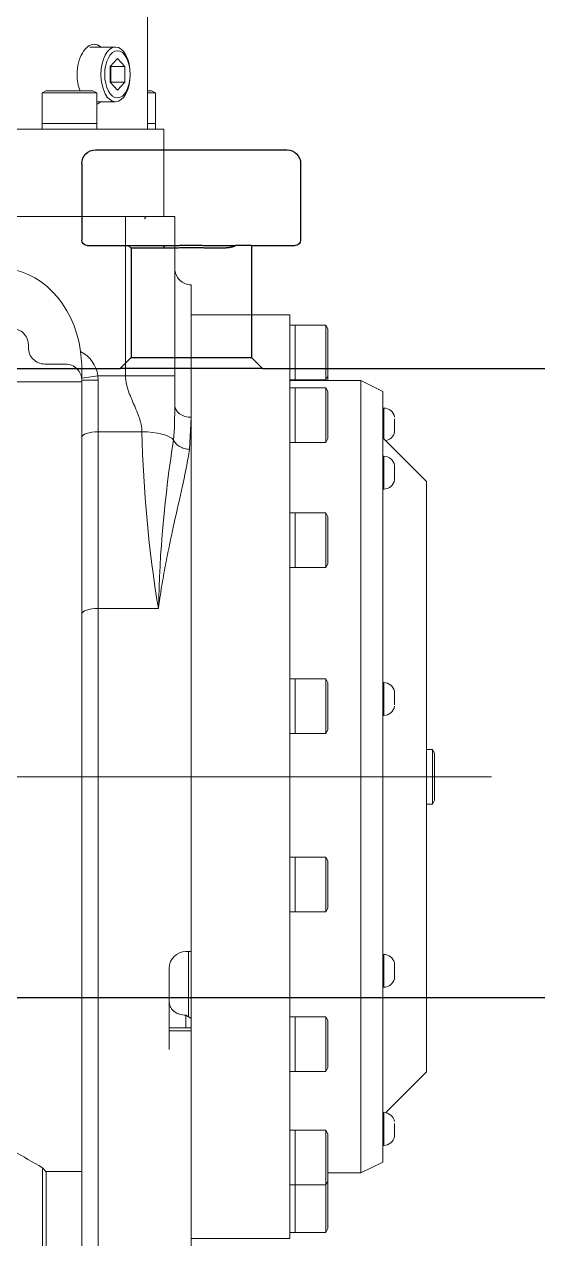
# Model space of a CAD drawing. Header units: millimetres. Extents: x 10462777 to 22643323, y 453826 to 1389191.
# Drawn here: x 11308380.3 to 11308474.1, y 597962.6 to 598184.8 of the extents above; entities that cross this region are included whole.
import ezdxf

# ---------------------------------------------------------------- set-up
doc = ezdxf.new("R2010")
doc.units = ezdxf.units.MM
doc.header["$LTSCALE"] = 200
doc.header["$MEASUREMENT"] = 0
for name, pattern in [('CENTER2', [1.125, 0.75, -0.125, 0.125, -0.125]), ('DASHED', [3.5, 2, -1.5]), ('PHANTOM', [2.5, 1.25, -0.25, 0.25, -0.25, 0.25, -0.25])]:
    doc.linetypes.add(name, pattern=pattern)
doc.layers.get('0').update_dxf_attribs({"linetype": 'CONTINUOUS'})
doc.layers.add('2', color=2, linetype='CONTINUOUS')
doc.layers.add('DV1_DEFAULT', color=7, linetype='CONTINUOUS')
doc.layers.add('LAYOUT', color=8, linetype='CONTINUOUS', lineweight=25)
doc.layers.add('TOP$23', color=7, linetype='CONTINUOUS', true_color=0xffffff)

# ---------------------------------------------------------------- blocks, each defined once
blk = doc.blocks.new('r710ic')
at = {"layer": 'DV1_DEFAULT', "color": 7, "linetype": 'CENTER2', "lineweight": 0}
blk.add_line((273207.37, 104107.73), (273207.37, 104363.5), dxfattribs=at)
at = {"layer": 'DV1_DEFAULT', "color": 7, "linetype": 'Continuous', "lineweight": 0}
for p, q in [((273309.87, 104174.63), (273309.87, 104277.68)), ((273325.87, 104200.52), (273325.87, 104167.63)), ((273279.62, 104182.63), (273279.62, 104195.13)), ((273285.87, 104192.4), (273286.37, 104192.4)), ((273075.37, 104189.82), (273135.82, 104189.82)), ((273135.82, 104189.82), (273135.06, 104189.13)), ((273326.87, 104189.9), (273325.87, 104189.9)), ((273326.87, 104189.9), (273326.87, 104179.9)), ((273332.47, 104189.9), (273326.87, 104189.9)), ((273326.87, 104189.9), (273326.87, 104179.9)), ((273332.87, 104189.21), (273332.47, 104189.9)), ((273332.47, 104189.9), (273332.47, 104179.9)), ((273135.06, 104189.13), (273075.37, 104189.13)), ((273135.06, 104189.13), (273133.87, 104189.13)), ((273135.12, 104189.18), (273135.12, 104182.63)), ((273282.87, 104189.4), (273282.87, 104185.63)), ((273332.87, 104180.59), (273332.87, 104189.21)), ((273237.12, 104182.63), (273120.37, 104182.63)), ((273135.12, 104182.63), (273134.87, 104182.63)), ((273237.12, 104182.63), (273269.44, 104182.63)), ((273269.44, 104182.63), (273279.87, 104182.63)), ((273279.87, 104182.63), (273279.62, 104182.63)), ((273279.87, 104182.63), (273279.91, 104182.63)), ((273279.91, 104182.63), (273280.3, 104182.63)), ((273280.3, 104182.63), (273280.73, 104179.69)), ((273340.87, 104176.46), (273340.87, 104181.18)), ((273238.15, 104179.63), (273117.37, 104179.63)), ((273270.47, 104179.63), (273238.15, 104179.63)), ((273238.15, 104168.63), (273238.15, 104179.63)), ((273270.47, 104171.63), (273270.47, 104179.63)), ((273279.95, 104179.63), (273270.47, 104179.63)), ((273280.73, 104179.69), (273279.95, 104179.63)), ((273280.73, 104174.63), (273280.73, 104179.69)), ((273325.87, 104179.9), (273326.87, 104179.9)), ((273326.87, 104179.9), (273332.47, 104179.9)), ((273330.87, 104179.9), (273330.87, 104176.46)), ((273332.47, 104179.9), (273332.87, 104180.59)), ((273334.42, 104177.46), (273332.98, 104176.12)), ((273334.34, 104177.39), (273334.42, 104177.31)), ((273337.31, 104177.46), (273334.42, 104177.46)), ((273334.42, 104177.31), (273337.31, 104177.31)), ((273334.42, 104177.31), (273334.42, 104174.78)), ((273338.75, 104176.12), (273337.31, 104177.46)), ((273337.31, 104177.31), (273337.4, 104177.39)), ((273337.31, 104177.31), (273337.31, 104174.78)), ((273280.73, 104165.63), (273280.73, 104174.63)), ((273280.73, 104174.63), (273309.87, 104174.63)), ((273309.87, 104174.63), (273309.87, 104165.63)), ((273332.98, 104176.12), (273334.42, 104174.78)), ((273334.42, 104174.78), (273337.31, 104174.78)), ((273337.31, 104174.78), (273338.75, 104176.12)), ((273325.87, 104170.63), (273360.87, 104170.63)), ((273326.87, 104169.17), (273326.87, 104170.63)), ((273326.87, 104170.63), (273326.87, 104169.17)), ((273332.47, 104170.63), (273332.47, 104169.17)), ((273332.47, 104169.17), (273332.87, 104169.86)), ((273332.87, 104169.86), (273332.87, 104170.63)), ((273309.87, 104167.63), (273325.87, 104167.63)), ((273325.87, 104169.17), (273326.87, 104169.17)), ((273326.87, 104169.17), (273332.47, 104169.17)), ((273172.37, 104166.63), (273157.44, 104166.63)), ((273160.9, 104166.63), (273160.9, 104162.63)), ((273161.45, 104162.63), (273161.45, 104166.63)), ((273280.73, 104165.63), (273275.33, 104165.63)), ((273309.87, 104165.63), (273280.73, 104165.63)), ((273163.74, 104163.63), (273161.45, 104163.63)), ((273163.13, 104162.63), (273163.74, 104163.63)), ((273175.37, 104163.13), (273163.44, 104163.13)), ((273175.37, 104162.63), (273175.37, 104163.63)), ((273273.14, 104162.63), (273267.24, 104162.96)), ((273150.76, 104162.63), (273117.37, 104162.63)), ((273122.87, 104162.63), (273122.87, 104144.63)), ((273155.04, 104162.63), (273150.76, 104162.63)), ((273156.51, 104162.63), (273155.04, 104162.63)), ((273175.37, 104162.63), (273156.51, 104162.63)), ((273177.37, 104162.63), (273175.37, 104162.63)), ((273177.37, 104162.63), (273273.14, 104162.63)), ((273297.37, 104162.63), (273273.14, 104162.63)), ((273291.87, 104144.63), (273291.87, 104162.63)), ((273291.87, 104144.63), (273122.87, 104144.63)), ((273124.01, 104144.63), (273124.01, 104143.63)), ((273124.01, 104143.63), (273132.71, 104143.63)), ((273132.71, 104143.63), (273124.01, 104143.63)), ((273124.01, 104143.63), (273124.01, 104138.03)), ((273132.71, 104144.63), (273132.71, 104143.63)), ((273132.71, 104143.63), (273142.71, 104143.63)), ((273142.71, 104143.63), (273132.71, 104143.63)), ((273132.71, 104143.63), (273132.71, 104138.03)), ((273142.71, 104143.63), (273142.71, 104144.63)), ((273142.71, 104138.03), (273142.71, 104143.63)), ((273153.45, 104144.63), (273153.45, 104143.63)), ((273153.45, 104143.63), (273163.45, 104143.63)), ((273153.45, 104143.63), (273153.45, 104138.03)), ((273163.45, 104143.63), (273153.45, 104143.63)), ((273163.45, 104143.63), (273163.45, 104144.63)), ((273163.45, 104138.03), (273163.45, 104143.63)), ((273182.64, 104144.63), (273182.64, 104143.63)), ((273182.64, 104143.63), (273192.64, 104143.63)), ((273192.64, 104143.63), (273182.64, 104143.63)), ((273182.64, 104143.63), (273182.64, 104138.03)), ((273192.64, 104143.63), (273192.64, 104144.63)), ((273192.64, 104138.03), (273192.64, 104143.63)), ((273215.25, 104144.63), (273215.25, 104143.63)), ((273215.25, 104143.63), (273225.25, 104143.63)), ((273225.25, 104143.63), (273215.25, 104143.63)), ((273215.25, 104143.63), (273215.25, 104138.03)), ((273225.25, 104143.63), (273225.25, 104144.63)), ((273225.25, 104138.03), (273225.25, 104143.63)), ((273245.64, 104144.63), (273245.64, 104143.63)), ((273245.64, 104143.63), (273255.64, 104143.63)), ((273255.64, 104143.63), (273245.64, 104143.63)), ((273245.64, 104143.63), (273245.64, 104138.03)), ((273255.64, 104143.63), (273255.64, 104144.63)), ((273255.64, 104138.03), (273255.64, 104143.63)), ((273268.54, 104144.63), (273268.54, 104143.63)), ((273268.54, 104143.63), (273278.54, 104143.63)), ((273278.54, 104143.63), (273268.54, 104143.63)), ((273268.54, 104143.63), (273268.54, 104138.03)), ((273278.54, 104143.63), (273278.54, 104144.63)), ((273278.54, 104138.03), (273278.54, 104143.63)), ((273279.87, 104131.63), (273279.87, 104144.63)), ((273279.87, 104143.63), (273280, 104143.63)), ((273280, 104143.63), (273279.87, 104143.63)), ((273280, 104144.63), (273280, 104143.63)), ((273280, 104143.63), (273290, 104143.63)), ((273290, 104143.63), (273280, 104143.63)), ((273280, 104143.63), (273280, 104138.03)), ((273290, 104143.63), (273290, 104144.63)), ((273290, 104138.03), (273290, 104143.63)), ((273124.01, 104138.03), (273124.7, 104137.63)), ((273134.01, 104138.03), (273124.01, 104138.03)), ((273124.7, 104137.63), (273133.32, 104137.63)), ((273132.71, 104138.03), (273133.4, 104137.63)), ((273142.71, 104138.03), (273132.71, 104138.03)), ((273133.32, 104137.63), (273133.36, 104137.65)), ((273133.4, 104137.63), (273142.01, 104137.63)), ((273134.87, 104137.63), (273134.87, 104131.63)), ((273142.01, 104137.63), (273142.71, 104138.03)), ((273153.45, 104138.03), (273154.14, 104137.63)), ((273163.45, 104138.03), (273153.45, 104138.03)), ((273154.14, 104137.63), (273162.75, 104137.63)), ((273162.75, 104137.63), (273163.45, 104138.03)), ((273182.64, 104138.03), (273183.34, 104137.63)), ((273192.64, 104138.03), (273182.64, 104138.03)), ((273183.34, 104137.63), (273191.95, 104137.63)), ((273191.95, 104137.63), (273192.64, 104138.03)), ((273215.25, 104138.03), (273215.95, 104137.63)), ((273225.25, 104138.03), (273215.25, 104138.03)), ((273215.95, 104137.63), (273224.56, 104137.63)), ((273224.56, 104137.63), (273225.25, 104138.03)), ((273245.64, 104138.03), (273246.33, 104137.63)), ((273255.64, 104138.03), (273245.64, 104138.03)), ((273246.33, 104137.63), (273254.94, 104137.63)), ((273254.94, 104137.63), (273255.64, 104138.03)), ((273268.54, 104138.03), (273269.23, 104137.63)), ((273278.54, 104138.03), (273268.54, 104138.03)), ((273269.23, 104137.63), (273277.84, 104137.63)), ((273277.84, 104137.63), (273278.54, 104138.03)), ((273280, 104138.03), (273279.87, 104138.03)), ((273279.87, 104137.63), (273280.69, 104137.63)), ((273280, 104138.03), (273280.69, 104137.63)), ((273290, 104138.03), (273280, 104138.03)), ((273280.69, 104137.63), (273289.3, 104137.63)), ((273289.3, 104137.63), (273290, 104138.03)), ((273279.87, 104131.63), (273134.87, 104131.63)), ((273134.87, 104131.63), (273136.87, 104127.63)), ((273277.87, 104127.63), (273279.87, 104131.63)), ((273277.87, 104127.63), (273136.87, 104127.63)), ((273139.92, 104127.63), (273139.92, 104127.43)), ((273145.92, 104127.43), (273139.92, 104127.43)), ((273145.92, 104127.43), (273145.92, 104127.63)), ((273168.86, 104127.63), (273168.86, 104127.43)), ((273174.86, 104127.43), (273168.86, 104127.43)), ((273174.86, 104127.43), (273174.86, 104127.63)), ((273218.59, 104127.63), (273218.59, 104127.43)), ((273224.59, 104127.43), (273218.59, 104127.43)), ((273224.59, 104127.43), (273224.59, 104127.63)), ((273260, 104127.63), (273260, 104127.43)), ((273266, 104127.43), (273260, 104127.43)), ((273261.37, 104119.63), (273269.37, 104127.63)), ((273266, 104127.43), (273266, 104127.63)), ((273274.82, 104127.43), (273269.17, 104127.43)), ((273274.82, 104127.43), (273274.82, 104127.63)), ((273141.47, 104125.49), (273142.47, 104125.49)), ((273141.57, 104125.49), (273141.47, 104125.49)), ((273142.47, 104125.49), (273143.93, 104125.49)), ((273145.89, 104127.1), (273153.37, 104119.63)), ((273170.37, 104125.49), (273171.05, 104125.49)), ((273171.05, 104125.49), (273172.54, 104125.49)), ((273220.5, 104125.49), (273221.92, 104125.49)), ((273221.92, 104125.49), (273223.02, 104125.49)), ((273223.02, 104125.49), (273222.92, 104125.49)), ((273261.71, 104125.49), (273261.68, 104125.49)), ((273262.93, 104125.49), (273264.26, 104125.49)), ((273270.36, 104125.49), (273271.37, 104125.49)), ((273270.46, 104125.49), (273270.36, 104125.49)), ((273271.37, 104125.49), (273272.82, 104125.49)), ((273261.37, 104119.63), (273153.37, 104119.63)), ((273202.37, 104119.63), (273202.37, 104118.53)), ((273202.37, 104118.53), (273203.06, 104118.13)), ((273212.37, 104118.53), (273202.37, 104118.53)), ((273211.68, 104118.13), (273212.37, 104118.53)), ((273212.37, 104118.53), (273212.37, 104119.63)), ((273203.06, 104118.13), (273211.68, 104118.13))]:
    blk.add_line(p, q, dxfattribs=at)
for centre, radius, start, end in [((272998.28, 104272.22), 160.33, 329.0762, 331.2619), ((273286.37, 104195.4), 3, 270, 0), ((273285.87, 104189.4), 3, 90, 180), ((273279.87, 104185.63), 3, 270, 0), ((273281.22, 104217.69), 35.07, 268.5047, 276.4875), ((273279.87, 104185.63), 6, 278.2534, 332.3184), ((273275.25, 103944.53), 227.15, 91.2062, 99.4004), ((273309.37, 104170.63), 0.5, 0, 90), ((273233.65, 103946.65), 222.02, 80.8467, 88.8379), ((273172.37, 104163.63), 3, 0, 90), ((273275.02, 104249.41), 83.78, 265.8556, 270.2115), ((273300.37, 104162.63), 3, 90, 180), ((273141.92, 104127.43), 2, 180, 259.6895), ((273143.92, 104127.43), 2, 280.32, 0), ((273170.86, 104127.43), 2, 180, 256.8542), ((273172.86, 104127.43), 2, 283.631, 0), ((273220.59, 104127.43), 2, 180, 260.5945), ((273222.59, 104127.43), 2, 279.4222, 0), ((273262, 104127.43), 2, 180, 261.4408), ((273264, 104127.43), 2, 278.5818, 0), ((273272.82, 104127.43), 2, 280.32, 0), ((273170.77, 104127.49), 2.04, 258.6827, 281.3173), ((273172.94, 104127.49), 2.04, 258.6827, 281.3173), ((273262.31, 104130.43), 4.98, 262.7617, 277.2383), ((273270.82, 104127.43), 2, 189.3523, 259.6895)]:
    blk.add_arc(centre, radius, start, end, dxfattribs=at)
for centre, major_axis, ratio, start_param, end_param in [((273282.11, 104197.63), (18.31, 0), 0.819152, 4.880973, 6.283185), ((273237.12, 104179.63), (0, 3), 0.34202, 4.712389, 6.283185), ((273269.44, 104179.63), (0, 3), 0.34202, 4.712389, 6.283185), ((273279.87, 104179.63), (0, 3), 0.0261, 4.712389, 6.283185), ((273268.42, 104171.63), (0, -6), 0.34202, 0.270706, 1.570796)]:
    blk.add_ellipse(centre, major_axis=major_axis, ratio=ratio, start_param=start_param, end_param=end_param, dxfattribs=at)
for centre, major_axis in [((273335.87, 104176.46), (-5, 0)), ((273335.87, 104176.12), (-4.31, 0))]:
    blk.add_ellipse(centre, major_axis=major_axis, ratio=0.5373, dxfattribs=at)
for points, knots in [([(273332.84, 104182.95), (273333.73, 104183.29), (273334.79, 104183.5), (273337.32, 104183.5), (273338.74, 104183.13), (273340.77, 104181.93), (273341.37, 104181.12), (273341.37, 104180.34)], [0.6573236, 0.6573236, 0.6573236, 0.6573236, 0.75, 0.75, 0.875, 0.875, 1, 1, 1, 1]), ([(273270.47, 104171.63), (273270.55, 104171.63), (273270.71, 104171.63), (273270.95, 104171.65), (273271.2, 104171.67), (273271.45, 104171.71), (273271.83, 104171.78), (273272.33, 104171.9), (273272.95, 104172.09), (273273.59, 104172.32), (273274.19, 104172.56), (273274.84, 104172.83), (273275.52, 104173.13), (273276.2, 104173.42), (273276.86, 104173.7), (273277.47, 104173.94), (273278.13, 104174.17), (273278.77, 104174.36), (273279.36, 104174.49), (273279.86, 104174.57), (273280.3, 104174.62), (273280.59, 104174.63), (273280.73, 104174.63)], [0, 0, 0, 0, 0.022961, 0.046415, 0.070396, 0.094938, 0.120071, 0.179186, 0.243414, 0.303039, 0.370545, 0.424348, 0.500006, 0.575662, 0.629468, 0.69697, 0.756598, 0.820822, 0.879942, 0.921494, 0.961463, 1, 1, 1, 1]), ([(273267.24, 104162.96), (273266.17, 104163.11), (273265.08, 104163.3), (273262.87, 104163.73), (273261.75, 104163.97), (273258.32, 104164.72), (273255.97, 104165.26), (273252.32, 104166.07), (273251.08, 104166.33), (273248.58, 104166.85), (273247.32, 104167.1), (273244.76, 104167.58), (273243.46, 104167.81), (273241.49, 104168.14), (273240.82, 104168.24), (273239.83, 104168.39), (273239.49, 104168.44), (273238.82, 104168.54), (273238.48, 104168.58), (273238.15, 104168.63)], [0, 0, 0, 0, 0.125, 0.125, 0.25, 0.25, 0.5, 0.5, 0.625, 0.625, 0.75, 0.75, 0.875, 0.875, 0.9375, 0.9375, 0.96875, 0.96875, 1, 1, 1, 1]), ([(273166.17, 104166.63), (273166.01, 104166.63), (273165.85, 104166.61), (273165.53, 104166.53), (273165.38, 104166.48), (273165.08, 104166.33), (273164.94, 104166.23), (273164.68, 104166.02), (273164.55, 104165.89), (273164.33, 104165.61), (273164.23, 104165.46), (273164.05, 104165.13), (273163.98, 104164.96), (273163.8, 104164.42), (273163.74, 104164.02), (273163.74, 104163.63)], [0, 0, 0, 0, 0.125, 0.125, 0.25, 0.25, 0.375, 0.375, 0.5, 0.5, 0.625, 0.625, 0.75, 0.75, 1, 1, 1, 1]), ([(273268.97, 104165.85), (273268.75, 104165.77), (273268.53, 104165.63), (273268.14, 104165.27), (273267.96, 104165.04), (273267.65, 104164.53), (273267.52, 104164.23), (273267.33, 104163.61), (273267.27, 104163.28), (273267.24, 104162.96)], [0, 0, 0, 0, 0.25, 0.25, 0.5, 0.5, 0.75, 0.75, 1, 1, 1, 1]), ([(273275.33, 104165.63), (273275.04, 104165.63), (273274.76, 104165.55), (273274.23, 104165.25), (273273.98, 104165.03), (273273.58, 104164.47), (273273.41, 104164.14), (273273.19, 104163.41), (273273.14, 104163.02), (273273.14, 104162.63)], [0, 0, 0, 0, 0.25, 0.25, 0.5, 0.5, 0.75, 0.75, 1, 1, 1, 1])]:
    blk.add_open_spline(points, degree=3, knots=knots, dxfattribs=at)
for points in [[(273330.85, 104179.17), (273330.65, 104179.4), (273330.51, 104179.64), (273330.43, 104179.89)], [(273341.37, 104180.34), (273341.37, 104179.93), (273341.21, 104179.55), (273340.91, 104179.2)]]:
    blk.add_open_spline(points, degree=3, dxfattribs=at)
at = {"layer": 'LAYOUT', "color": 3}
blk.add_circle((272041.37, 104232.63), 2050.12, dxfattribs=at)
blk = doc.blocks.new('A$C7DA30AB0')
at = {"layer": 'LAYOUT', "color": 6, "linetype": 'PHANTOM'}
blk.add_circle((3030.45, 3025.99, 0), 2693.02, dxfattribs=at)

msp = doc.modelspace()

# ---------------------------------------------------------------- linework, layer by layer
at = {"layer": '2', "color": 124, "linetype": 'Continuous'}
for p, q in [((11308393.28428, 598161.78812, 0), (11308428.28478, 598161.78812, 0)), ((11308390.78424, 598159.28809, 0), (11308390.78424, 598145.28789, 0)), ((11308430.78481, 598159.28809, 0), (11308430.78481, 598145.28789, 0)), ((11308391.78426, 598144.28787, 0), (11308399.28436, 598144.28787, 0)), ((11308399.78437, 598143.78787, 0), (11308399.28436, 598144.28787, 0)), ((11308399.28436, 598144.28787, 0), (11308405.66348, 598144.28787, 0)), ((11308399.78437, 598143.78787, 0), (11308399.78437, 598123.78758, 0)), ((11308405.88614, 598143.78787, 0), (11308399.78437, 598143.78787, 0)), ((11308421.78468, 598144.28787, 0), (11308418.93793, 598144.28787, 0)), ((11308421.78468, 598144.28787, 0), (11308421.78468, 598123.78758, 0)), ((11308421.78468, 598144.28787, 0), (11308429.7848, 598144.28787, 0)), ((11308397.78434, 598121.78755, 0), (11308399.78437, 598123.78758, 0)), ((11308399.78437, 598123.78758, 0), (11308421.78468, 598123.78758, 0)), ((11308421.78468, 598123.78758, 0), (11308423.78471, 598121.78755, 0)), ((11308283.78272, 598121.78755, 0), (11308397.78434, 598121.78755, 0)), ((11308423.78471, 598121.78755, 0), (11308397.78434, 598121.78755, 0)), ((11308423.78471, 598121.78755, 0), (11308537.78633, 598121.78755, 0))]:
    msp.add_line(p, q, dxfattribs=at)
at = {"layer": '2', "color": 124, "linetype": 'Continuous', "extrusion": (0, 0, -1)}
for centre, radius, start, end in [((-11308393.28428, 598159.28809, 0), 2.50004, 0, 90), ((-11308428.28478, 598159.28809, 0), 2.50004, 90, 180), ((-11308391.78426, 598145.28789, 0), 1.00001, 270, 0), ((-11308429.7848, 598145.28789, 0), 1.00001, 180, 270)]:
    msp.add_arc(centre, radius, start, end, dxfattribs=at)
at = {"layer": '2', "color": 124, "linetype": 'Continuous'}
for points, degree, knots in [([(11308405.66351, 598144.28787, 0), (11308405.7739, 598144.28807, 0), (11308405.9944, 598144.28846, 0), (11308406.32922, 598144.29125, 0), (11308406.66613, 598144.29518, 0), (11308407.00517, 598144.30009, 0), (11308407.34593, 598144.3056, 0), (11308407.68814, 598144.31144, 0), (11308408.03149, 598144.31735, 0), (11308408.37568, 598144.3231, 0), (11308408.7204, 598144.32848, 0), (11308409.06536, 598144.33332, 0), (11308409.41029, 598144.33748, 0), (11308409.75489, 598144.34084, 0), (11308410.0989, 598144.34331, 0), (11308410.44205, 598144.34482, 0), (11308410.88285, 598144.34548, 0), (11308411.42367, 598144.34395, 0), (11308412.06536, 598144.33873, 0), (11308412.70999, 598144.33058, 0), (11308413.35566, 598144.32033, 0), (11308414.0005, 598144.30908, 0), (11308414.64218, 598144.29853, 0), (11308415.2798, 598144.2899, 0), (11308415.69637, 598144.28855, 0), (11308415.9054, 598144.28787, 0)], 3, [0, 0, 0, 0, 0.034062134, 0.068035703, 0.101916957, 0.135702157, 0.169387618, 0.202969742, 0.236445047, 0.269810179, 0.303061931, 0.33619724, 0.369213193, 0.402107021, 0.434876091, 0.467517899, 0.500030054, 0.560582529, 0.621729193, 0.683453175, 0.74573561, 0.808555493, 0.871889708, 0.935713289, 1, 1, 1, 1]), ([(11308418.93793, 598144.28787, 0), (11308418.88733, 598144.26175, 0), (11308418.7849, 598144.20886, 0), (11308418.62244, 598144.1396, 0), (11308418.45099, 598144.07644, 0), (11308418.26972, 598144.02025, 0), (11308418.07851, 598143.97076, 0), (11308417.87701, 598143.92808, 0), (11308417.53463, 598143.86991, 0), (11308416.98213, 598143.81784, 0), (11308416.20445, 598143.78873, 0), (11308415.30077, 598143.78431, 0), (11308414.43038, 598143.8012, 0), (11308413.59626, 598143.82413, 0), (11308412.8337, 598143.84764, 0), (11308412.02691, 598143.86725, 0), (11308411.16179, 598143.87474, 0), (11308410.24267, 598143.87226, 0), (11308409.41437, 598143.86249, 0), (11308408.50584, 598143.84068, 0), (11308407.70322, 598143.81907, 0), (11308406.92469, 598143.79973, 0), (11308406.37147, 598143.78984, 0), (11308406.03916, 598143.78855, 0), (11308405.88614, 598143.78795, 0)], 3, [0, 0, 0, 0, 0.016627831, 0.033657022, 0.05110992, 0.069007283, 0.087368361, 0.106210984, 0.125551649, 0.181092342, 0.250802778, 0.317609624, 0.393286283, 0.446739178, 0.500195936, 0.557171895, 0.617733698, 0.681890306, 0.749649181, 0.791873375, 0.874919677, 0.922719467, 0.964412134, 1, 1, 1, 1]), ([(11308415.90581, 598144.28787, 0), (11308417.0601, 598144.28787, 0), (11308417.81745, 598144.28787, 0), (11308418.88749, 598144.28787, 0), (11308418.93793, 598144.28787, 0)], 2, [0, 0, 0, 0.5, 0.5, 1, 1, 1])]:
    msp.add_open_spline(points, degree=degree, knots=knots, dxfattribs=at)
msp.add_open_spline([(11308405.66351, 598144.28793, 0), (11308405.88617, 598143.78795, 0)], degree=1, dxfattribs=at)
at = {"layer": 'TOP$23', "linetype": 'DASHED'}
for p, q in [((11307971.66913, 598161.71124), (11308715.66913, 598161.71124)), ((11307971.66913, 598151.71124), (11308715.66913, 598151.71124))]:
    msp.add_line(p, q, dxfattribs=at)
at = {"layer": 'TOP$23', "linetype": 'Continuous'}
msp.add_line((11307971.66913, 598006.71124), (11308715.66913, 598006.71124), dxfattribs=at)

# ---------------------------------------------------------------- block references
at = {"ltscale": 10, "rotation": 180}
msp.add_blockref('A$C7DA30AB0', (11313764.24811, 600747.76955, 0), dxfattribs=at)
at = {"layer": 'LAYOUT', "color": 2, "rotation": 89.99999999999999}
msp.add_blockref('r710ic', (11412573.40786, 324839.74027, 0), dxfattribs=at)

doc.saveas('drawing.dxf')
